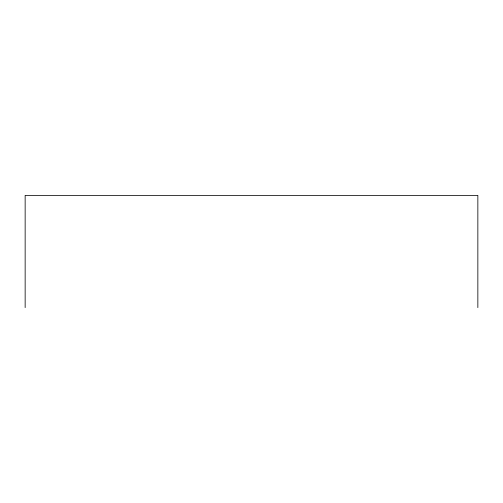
<?xml version="1.0" encoding="UTF-8"?>
<svg xmlns="http://www.w3.org/2000/svg" width="503" height="503" viewBox="0 0 503 503"><rect width="100%" height="100%" fill="white"/><g stroke="black" fill="none" stroke-linecap="round" stroke-linejoin="round"><path stroke-width="0.75" d="M477.85 307.616L477.85 195.384L25.15 195.384L25.15 307.616"/></g></svg>
